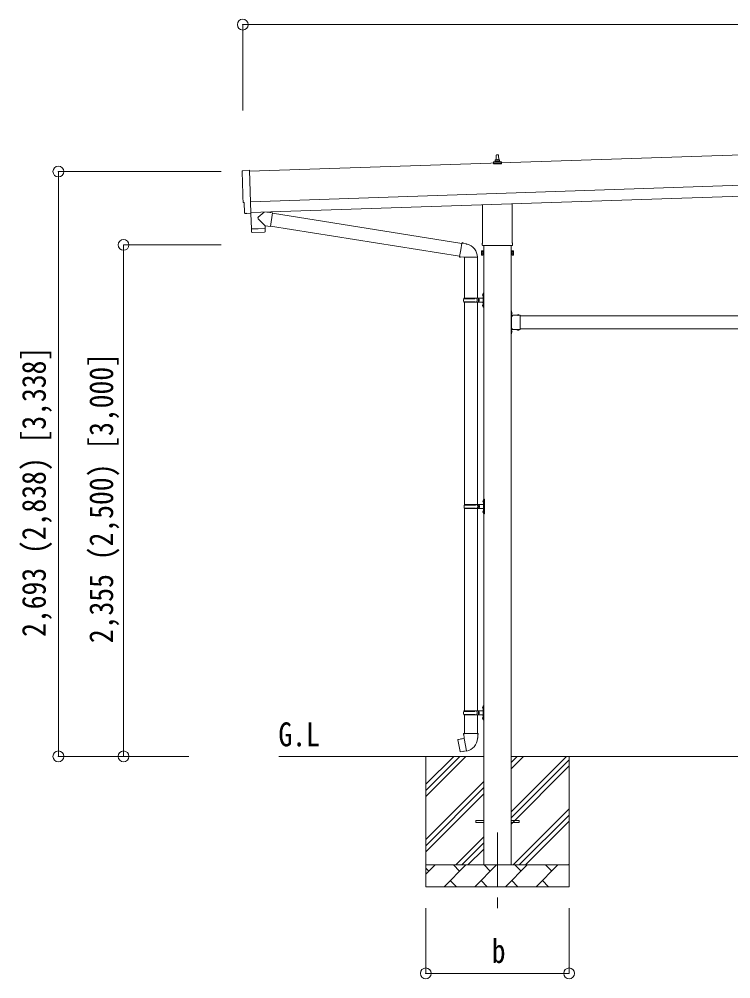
# Model space of a CAD drawing. Units: millimetres at full size, sheet at 1:50; details may follow other scales. Extents: x -14053 to 14053, y -9700 to 9700.
# Drawn here: x 1835 to 5111, y -1152 to 3266 of the extents above; entities that cross this region are included whole.
import ezdxf
from ezdxf.enums import TextEntityAlignment as Align

# ---------------------------------------------------------------- set-up
doc = ezdxf.new("R2010")
doc.units = ezdxf.units.MM
doc.header["$LTSCALE"] = 50
doc.header["$PDMODE"] = 32
doc.header["$PDSIZE"] = 50
doc.linetypes.add('CHAIN1', pattern=[8, 5, -1, 1, -1])
doc.linetypes.add('USER8', pattern=[4, 3, -1])
for name, color, linetype, lineweight in [('0-2_建具', 4, 'Continuous', 9), ('0-3_階段', 7, 'CHAIN1', 9), ('0-4_設備', 7, 'Continuous', 9), ('0-7_ハッチ', 7, 'Continuous', 9), ('0-8_外構', 6, 'Continuous', 9), ('0-9_敷地', 7, 'Continuous', 9)]:
    doc.layers.add(name, color=color, linetype=linetype, lineweight=lineweight)
doc.styles.add('ＭＳ ゴシック', font='')
doc.styles.get('ＭＳ ゴシック').set_extended_font_data('MS Gothic')

msp = doc.modelspace()

# ---------------------------------------------------------------- linework, layer by layer
at = {"layer": '0-2_建具'}
for p, q in [((8278.27, 2745.17), (2895.26, 2565.73)), ((4018.66, 2600.85), (4018.66, 2608.56)), ((4019.04, 2609.35), (4054.77, 2609.35)), ((4019.42, 2609.53), (4026.14, 2611.16)), ((4026.52, 2611.35), (4047.29, 2611.35)), ((4026.91, 2612.13), (4026.91, 2616.35)), ((4027.91, 2616.35), (4045.91, 2616.35)), ((4030.91, 2616.35), (4031.63, 2639.87)), ((4032.63, 2640.85), (4041.18, 2640.85)), ((4042.18, 2639.87), (4042.91, 2616.35)), ((4046.91, 2612.13), (4046.91, 2616.35)), ((4054.39, 2609.53), (4047.67, 2611.16)), ((4055.16, 2600.85), (4055.16, 2608.56)), ((2899.93, 2425.81), (8282.94, 2605.24)), ((4055.16, 2600.85), (4018.66, 2600.85)), ((2901.59, 2375.84), (8284.6, 2555.27)), ((3968.61, 2236.86), (3968.61, 2411.41)), ((4105.21, 2415.96), (4105.21, 2236.86)), ((2882.1, 2371.42), (2875.17, 2371.55)), ((2901.68, 2373.07), (2901.72, 2372.07)), ((3966.91, 2228.09), (3966.91, 2233.59)), ((4104.84, 2224.59), (3968.97, 2224.59)), ((3974.41, 2224.59), (3974.41, -627.91)), ((4099.41, -627.91), (4099.41, 2224.59)), ((4106.91, 2233.59), (4106.91, 2228.09)), ((3962.91, 2198.59), (3963.67, 2199.9)), ((3962.91, 2198.59), (3962.91, 2181.59)), ((3962.91, 2181.59), (3963.67, 2180.27)), ((3969.91, 2194.99), (3963.67, 2194.99)), ((3969.91, 2185.18), (3963.67, 2185.18)), ((3969.91, 2180.27), (3963.67, 2180.27)), ((3972.41, 2180.89), (3969.91, 2180.89)), ((4101.41, 2180.89), (4103.91, 2180.89)), ((4103.91, 2194.99), (4110.15, 2194.99)), ((4103.91, 2185.18), (4110.15, 2185.18)), ((4103.91, 2180.27), (4110.15, 2180.27)), ((4110.91, 2198.59), (4110.15, 2199.9)), ((4110.91, 2181.59), (4110.15, 2180.27)), ((4110.91, 2198.59), (4110.91, 2181.59)), ((4101.41, 1923.09), (4099.41, 1923.09)), ((4099.41, 1923.09), (4099.41, 1903.09)), ((4099.41, 1916.09), (4101.41, 1916.09)), ((4099.41, 1910.09), (4101.41, 1910.09)), ((4101.41, 1923.09), (4101.41, 1903.09)), ((4101.92, 1918.99), (4101.41, 1918.99)), ((4101.41, 1918.99), (4101.41, 1907.19)), ((4141.41, 1903.09), (4101.41, 1903.09)), ((4138.31, 1903.09), (4126.51, 1903.09)), ((4138.31, 1903.59), (4138.31, 1903.09)), ((4141.41, 1903.09), (4141.41, 1837.09)), ((4141.41, 1900.09), (7032.41, 1900.09)), ((4101.41, 1899.09), (4101.41, 1841.09)), ((4099.41, 1837.09), (4099.41, 1817.09)), ((4099.41, 1830.09), (4101.41, 1830.09)), ((4099.41, 1824.09), (4101.41, 1824.09)), ((4101.41, 1817.09), (4099.41, 1817.09)), ((4105.41, 1840.09), (4099.91, 1840.09)), ((4101.41, 1839.09), (4105.41, 1839.09)), ((4101.41, 1837.09), (4101.41, 1817.09)), ((4141.41, 1837.09), (4101.41, 1837.09)), ((4101.92, 1832.99), (4101.41, 1832.99)), ((4101.41, 1832.99), (4101.41, 1821.19)), ((4138.31, 1837.09), (4126.51, 1837.09)), ((4138.31, 1836.58), (4138.31, 1837.09)), ((4141.41, 1840.09), (7032.41, 1840.09)), ((3936.91, -423.41), (3974.41, -423.41)), ((3936.91, -432.41), (3936.91, -423.41)), ((3936.91, -432.41), (3974.41, -432.41)), ((4099.41, -423.41), (4136.91, -423.41)), ((4099.41, -432.41), (4136.91, -432.41)), ((4136.91, -432.41), (4136.91, -423.41))]:
    msp.add_line(p, q, dxfattribs=at)
for points in [[(2863.59, 2568.11), (2895.09, 2570.82), (2901.68, 2373.07)], [(2872.23, 2374.44), (2870.66, 2421.45), (2870.06, 2421.43)], [(2882.83, 2371.72), (2883.47, 2372.37), (2901.72, 2372.07)], [(3969.91, 2180.27), (3969.91, 2199.9), (3963.67, 2199.9)], [(3969.91, 2180.89), (3969.91, 2199.29), (3972.41, 2199.29)], [(4103.91, 2180.89), (4103.91, 2199.29), (4101.41, 2199.29)], [(4103.91, 2180.27), (4103.91, 2199.9), (4110.15, 2199.9)], [(4105.41, 1900.09), (4099.91, 1900.09), (4099.91, 1840.09)], [(4101.92, 1918.99), (4101.92, 1907.19), (4101.41, 1907.19)], [(4101.41, 1899.09), (4105.41, 1899.09), (4105.41, 1901.09), (4101.41, 1901.09)], [(4138.31, 1903.59), (4126.51, 1903.59), (4126.51, 1903.09)], [(4101.41, 1841.09), (4105.41, 1841.09), (4105.41, 1839.09)], [(4101.92, 1832.99), (4101.92, 1821.19), (4101.41, 1821.19)], [(4138.31, 1836.58), (4126.51, 1836.58), (4126.51, 1837.09)]]:
    msp.add_lwpolyline(points, dxfattribs=at)
for points in [[(3972.41, 2179.59), (3972.41, 2200.59), (3974.41, 2200.59), (3974.41, 2179.59)], [(4101.41, 2179.59), (4101.41, 2200.59), (4099.41, 2200.59), (4099.41, 2179.59)]]:
    msp.add_lwpolyline(points, close=True, dxfattribs=at)
at = {"layer": '0-2_建具', "linetype": 'USER8'}
for points in [[(4104.02, 1915.59), (4101.24, 1914.23), (4100.63, 1913.09)], [(4104.02, 1910.59), (4101.24, 1911.94), (4100.63, 1913.09)], [(4129.91, 1905.7), (4131.26, 1902.92), (4132.41, 1902.31)], [(4134.91, 1905.7), (4133.55, 1902.92), (4132.41, 1902.31)], [(4104.02, 1829.59), (4101.24, 1828.23), (4100.63, 1827.09)], [(4104.02, 1824.59), (4101.24, 1825.94), (4100.63, 1827.09)], [(4129.91, 1834.47), (4131.26, 1837.25), (4132.41, 1837.86)], [(4134.91, 1834.47), (4133.55, 1837.25), (4132.41, 1837.86)]]:
    msp.add_lwpolyline(points, dxfattribs=at)
at = {"layer": '0-2_建具'}
for centre, radius, start, end in [((4019.66, 2608.56), 1, 103.62699, 180), ((4025.91, 2612.13), 1, 283.62699, 0), ((4030.99, 2615.71), 4.13, 90, 171.17633), ((4027.91, 2615.35), 1, 90, 180), ((4032.63, 2639.85), 1, 90, 178.60509), ((4040.24, 2616.35), 4.83, 133.60282, 180), ((4033.57, 2616.35), 4.83, 0, 46.39718), ((4041.18, 2639.85), 1, 1.39491, 90), ((4042.82, 2615.71), 4.13, 8.82367, 90), ((4045.91, 2615.35), 1, 0, 90), ((4047.91, 2612.13), 1, 180, 256.37301), ((4054.16, 2608.56), 1, 0, 76.37301), ((3970.91, 2233.59), 4, 125.09963, 180), ((3970.91, 2228.09), 4, 180, 194.47751), ((3970.91, 2228.09), 4, 194.47751, 241.04498), ((4102.91, 2228.09), 4, 298.95502, 345.52249), ((4102.91, 2233.59), 4, 0, 54.90037), ((4102.91, 2228.09), 4, 345.52249, 0), ((3967.25, 2197.45), 4.34, 145.61575, 214.38425), ((3979.15, 2190.09), 16.24, 162.41205, 197.58795), ((3967.25, 2182.72), 4.34, 145.61575, 214.38425), ((4106.56, 2197.45), 4.34, 325.61575, 34.38425), ((4094.67, 2190.09), 16.24, 342.41205, 17.58795), ((4106.56, 2182.72), 4.34, 325.61575, 34.38425), ((4101.41, 1903.09), 2, 180, 270), ((4096.17, 1913.09), 8.23, 314.2189, 45.7811), ((4132.41, 1897.85), 8.23, 44.2189, 135.7811), ((4101.41, 1837.09), 2, 90, 180), ((4096.17, 1827.09), 8.23, 314.2189, 45.7811), ((4132.41, 1842.32), 8.23, 224.2189, 315.7811)]:
    msp.add_arc(centre, radius, start, end, dxfattribs=at)
for centre, major_axis, ratio, start_param, end_param in [((2863.85, 2565.13), (-3, -0.1), 0.99863, 4.7647489, 6.2979817), ((-1897.02, 2335.96), (4760.73, 158.69), 0.99863, 6.2686928, 6.2979817), ((2869.92, 2425.82), (-4.4, -0.15), 0.99863, 6.2686928, 7.8539816), ((2875.23, 2374.55), (-2.11, -2.14), 0.9974, 5.5252311, 7.0411395), ((2882.12, 2372.42), (-0.704, -0.714), 0.9974, 0.7579542, 1.5707963)]:
    msp.add_ellipse(centre, major_axis=major_axis, ratio=ratio, start_param=start_param, end_param=end_param, dxfattribs=at)
at = {"layer": '0-3_階段'}
msp.add_line((4036.91, -477.91), (4036.91, -826.91), dxfattribs=at)
at = {"layer": '0-4_設備'}
for p, q in [((3974.41, -127.91), (3030.25, -127.91)), ((3706.91, -127.91), (3706.91, -727.91)), ((3706.91, -312.97), (3891.96, -127.91)), ((3706.91, -284.68), (3863.67, -127.91)), ((3706.91, -256.4), (3835.39, -127.91)), ((7074.41, -127.91), (4099.41, -127.91)), ((4099.41, -383.01), (4354.51, -127.91)), ((4099.41, -185.02), (4156.52, -127.91)), ((4099.41, -156.74), (4128.23, -127.91)), ((4366.91, -127.91), (4366.91, -727.91)), ((4099.41, -411.3), (4366.91, -143.8)), ((4099.41, -439.58), (4366.91, -172.08)), ((3706.91, -510.96), (3974.41, -243.46)), ((3706.91, -539.24), (3974.41, -271.74)), ((3706.91, -567.52), (3974.41, -300.02)), ((4109.06, -627.91), (4366.91, -370.07)), ((4137.35, -627.91), (4366.91, -398.36)), ((4165.63, -627.91), (4366.91, -426.64)), ((3844.51, -627.91), (3974.41, -498.01)), ((3872.79, -627.91), (3974.41, -526.3)), ((3901.07, -627.91), (3974.41, -554.58)), ((3706.91, -627.91), (4366.91, -627.91)), ((3706.91, -670.81), (3749.8, -627.91)), ((3721.25, -656.47), (3706.91, -642.13)), ((3791.22, -727.91), (3891.22, -627.91)), ((3862.67, -656.47), (3834.11, -627.91)), ((3932.64, -727.91), (4032.64, -627.91)), ((4004.09, -656.47), (3975.54, -627.91)), ((4074.06, -727.91), (4174.06, -627.91)), ((4145.51, -656.47), (4116.96, -627.91)), ((4215.49, -727.91), (4315.49, -627.91)), ((4286.93, -656.47), (4258.38, -627.91)), ((4363.62, -627.91), (4366.91, -624.63)), ((3819.77, -699.36), (3848.33, -727.91)), ((3961.2, -699.36), (3989.75, -727.91)), ((4102.62, -699.36), (4131.17, -727.91)), ((4244.04, -699.36), (4272.59, -727.91)), ((4366.91, -727.91), (3706.91, -727.91))]:
    msp.add_line(p, q, dxfattribs=at)
at = {"layer": '0-8_外構'}
for p, q in [((2864.26, 3241.06), (2864.26, 2845.2)), ((2864.26, 3241.06), (8313.93, 3241.06)), ((2015.26, 2564.7), (2765.26, 2564.7)), ((2015.26, 2564.7), (2015.26, -127.91)), ((2315.26, 2227.09), (2765.26, 2227.09)), ((2315.26, 2227.09), (2315.26, -127.91)), ((2015.26, -127.91), (2615.26, -127.91)), ((2315.26, -127.91), (2615.26, -127.91)), ((3706.91, -1126.91), (3706.91, -826.91)), ((4366.91, -1126.91), (4366.91, -826.91)), ((3706.91, -1126.91), (4366.91, -1126.91))]:
    msp.add_line(p, q, dxfattribs=at)
for p in [(2864.26, 3241.06), (2015.26, 2564.7), (2315.26, 2227.09), (2015.26, -127.91), (2315.26, -127.91), (3706.91, -1126.91), (4366.91, -1126.91)]:
    msp.add_point(p, dxfattribs=at)
at = {"layer": '0-9_敷地'}
for p, q in [((2967.25, 2315.01), (2935.76, 2347.52)), ((2963.01, 2377.89), (2935.79, 2354.85)), ((3000.7, 2374.59), (2974.79, 2378.28)), ((3000.7, 2374.59), (2991.74, 2311.53)), ((3000.93, 2372.69), (3873.04, 2233.84)), ((2903.72, 2299.87), (2904.39, 2286.83)), ((2908.19, 2301.02), (2908.24, 2300.02)), ((2963.16, 2302.85), (2963.17, 2301.85)), ((2967.25, 2315.01), (2991.74, 2311.53)), ((2967.25, 2315.01), (2967.65, 2303)), ((2991.5, 2313.43), (3862.62, 2174.74)), ((2965, 2285.9), (2907.48, 2283.98)), ((3873.36, 2235.65), (3867.83, 2204.29)), ((3873.36, 2235.65), (3874.5, 2237.64)), ((3874.5, 2237.64), (3878.06, 2237.01)), ((3878.06, 2237.01), (3878.48, 2234.66)), ((3892.99, 2231.84), (3894.68, 2230.21)), ((3894.68, 2230.21), (3896.79, 2229.76)), ((3862.3, 2172.92), (3867.83, 2204.29)), ((3862.3, 2172.92), (3862.69, 2170.67)), ((3862.3, 2172.92), (3867.45, 2172.11)), ((3862.69, 2170.67), (3866.26, 2170.04)), ((3866.26, 2170.04), (3867.45, 2172.11)), ((3867.45, 2172.11), (3882.05, 2169.79)), ((3882.05, 2169.79), (3884.26, 2170.78)), ((3944.56, 2170.38), (3883.37, 2170.38)), ((3884.41, 2170.38), (3884.41, 1981.09)), ((3944.41, 2170.38), (3944.41, 1981.09)), ((3968.1, 1998.23), (3970.15, 1997.24)), ((3969.37, 2000.24), (3970.01, 2000.24)), ((3969.37, 2000.24), (3969.37, 1991.94)), ((3969.37, 1991.94), (3970.01, 1991.94)), ((3970.01, 2000.24), (3970.01, 1991.94)), ((3970.01, 2000.24), (3970.41, 1999.84)), ((3970.01, 1991.94), (3970.41, 1992.34)), ((3970.15, 1997.24), (3970.76, 1996.09)), ((3970.41, 2004.09), (3973.41, 2005.59)), ((3970.41, 2004.09), (3970.41, 1972.09)), ((3970.41, 1999.84), (3970.41, 1992.34)), ((3973.41, 2005.59), (3973.41, 1972.09)), ((3973.41, 2005.59), (3974.41, 2005.59)), ((3974.41, 2005.59), (3974.41, 1972.09)), ((3881.41, 1979.09), (3931.74, 1979.09)), ((3881.41, 1965.09), (3931.74, 1965.09)), ((3882.41, 1981.09), (3968.41, 1981.09)), ((3882.41, 1981.09), (3882.41, 1979.09)), ((3882.41, 1963.09), (3882.41, 1965.09)), ((3882.41, 1963.09), (3968.41, 1963.09)), ((3884.41, 1963.09), (3884.41, 1031.09)), ((3941.41, 1981.09), (3941.41, 1976.59)), ((3941.41, 1976.59), (3943.41, 1976.59)), ((3941.41, 1963.09), (3941.41, 1967.59)), ((3941.41, 1967.59), (3943.41, 1967.59)), ((3943.41, 1976.59), (3943.41, 1972.09)), ((3943.41, 1967.59), (3943.41, 1972.09)), ((3944.41, 1963.09), (3944.41, 1031.09)), ((3949.41, 1981.09), (3949.41, 1972.09)), ((3949.41, 1976.59), (3952.41, 1976.59)), ((3949.41, 1963.09), (3949.41, 1972.09)), ((3949.41, 1967.59), (3952.41, 1967.59)), ((3952.41, 1976.59), (3952.41, 1972.09)), ((3952.41, 1967.59), (3952.41, 1972.09)), ((3968.1, 1950.23), (3970.15, 1949.24)), ((3969.37, 1952.24), (3970.01, 1952.24)), ((3969.37, 1952.24), (3969.37, 1943.94)), ((3969.37, 1943.94), (3970.01, 1943.94)), ((3970.01, 1952.24), (3970.01, 1943.94)), ((3970.01, 1952.24), (3970.41, 1951.84)), ((3970.01, 1943.94), (3970.41, 1944.34)), ((3970.15, 1949.24), (3970.76, 1948.09)), ((3970.41, 1940.09), (3970.41, 1972.09)), ((3970.41, 1951.84), (3970.41, 1944.34)), ((3973.41, 1938.59), (3973.41, 1972.09)), ((3974.41, 1938.59), (3974.41, 1972.09)), ((3970.41, 1940.09), (3973.41, 1938.59)), ((3973.41, 1938.59), (3974.41, 1938.59)), ((3883.91, 1029.09), (3934.24, 1029.09)), ((3884.91, 1031.09), (3970.91, 1031.09)), ((3884.91, 1031.09), (3884.91, 1029.09)), ((3943.91, 1031.09), (3943.91, 1026.59)), ((3943.91, 1026.59), (3945.91, 1026.59)), ((3943.91, 1013.09), (3943.91, 1017.59)), ((3943.91, 1017.59), (3945.91, 1017.59)), ((3945.91, 1026.59), (3945.91, 1022.09)), ((3945.91, 1017.59), (3945.91, 1022.09)), ((3951.91, 1031.09), (3951.91, 1022.09)), ((3951.91, 1026.59), (3954.91, 1026.59)), ((3951.91, 1013.09), (3951.91, 1022.09)), ((3951.91, 1017.59), (3954.91, 1017.59)), ((3954.91, 1026.59), (3954.91, 1022.09)), ((3954.91, 1017.59), (3954.91, 1022.09)), ((3970.6, 1048.23), (3972.65, 1047.24)), ((3971.87, 1050.24), (3972.51, 1050.24)), ((3971.87, 1050.24), (3971.87, 1041.94)), ((3971.87, 1041.94), (3972.51, 1041.94)), ((3972.51, 1050.24), (3972.51, 1041.94)), ((3972.51, 1050.24), (3972.91, 1049.84)), ((3972.51, 1041.94), (3972.91, 1042.34)), ((3972.65, 1047.24), (3973.26, 1046.09)), ((3972.91, 1054.09), (3975.91, 1055.59)), ((3972.91, 1054.09), (3972.91, 1022.09)), ((3972.91, 1049.84), (3972.91, 1042.34)), ((3972.91, 990.09), (3972.91, 1022.09)), ((3975.91, 1055.59), (3975.91, 1022.09)), ((3975.91, 1055.59), (3976.91, 1055.59)), ((3975.91, 988.59), (3975.91, 1022.09)), ((3976.91, 1055.59), (3976.91, 1022.09)), ((3976.91, 988.59), (3976.91, 1022.09)), ((3883.91, 1015.09), (3934.24, 1015.09)), ((3884.41, 1013.09), (3884.41, 81.09)), ((3884.91, 1013.09), (3884.91, 1015.09)), ((3884.91, 1013.09), (3970.91, 1013.09)), ((3944.41, 1013.09), (3944.41, 81.09)), ((3970.6, 1000.23), (3972.65, 999.24)), ((3971.87, 1002.24), (3972.51, 1002.24)), ((3971.87, 1002.24), (3971.87, 993.94)), ((3971.87, 993.94), (3972.51, 993.94)), ((3972.51, 1002.24), (3972.51, 993.94)), ((3972.51, 1002.24), (3972.91, 1001.84)), ((3972.51, 993.94), (3972.91, 994.34)), ((3972.65, 999.24), (3973.26, 998.09)), ((3972.91, 1001.84), (3972.91, 994.34)), ((3972.91, 990.09), (3975.91, 988.59)), ((3975.91, 988.59), (3976.91, 988.59)), ((3968.1, 98.23), (3970.15, 97.24)), ((3969.37, 100.24), (3970.01, 100.24)), ((3969.37, 100.24), (3969.37, 91.94)), ((3969.37, 91.94), (3970.01, 91.94)), ((3970.01, 100.24), (3970.01, 91.94)), ((3970.01, 100.24), (3970.41, 99.84)), ((3970.01, 91.94), (3970.41, 92.34)), ((3970.15, 97.24), (3970.76, 96.09)), ((3970.41, 104.09), (3973.41, 105.59)), ((3970.41, 104.09), (3970.41, 72.09)), ((3970.41, 99.84), (3970.41, 92.34)), ((3973.41, 105.59), (3973.41, 72.09)), ((3973.41, 105.59), (3974.41, 105.59)), ((3974.41, 105.59), (3974.41, 72.09)), ((3881.41, 79.09), (3931.74, 79.09)), ((3881.41, 65.09), (3931.74, 65.09)), ((3882.41, 81.09), (3968.41, 81.09)), ((3882.41, 81.09), (3882.41, 79.09)), ((3882.41, 63.09), (3882.41, 65.09)), ((3882.41, 63.09), (3968.41, 63.09)), ((3884.41, 63.09), (3884.41, -21.84)), ((3941.41, 81.09), (3941.41, 76.59)), ((3941.41, 76.59), (3943.41, 76.59)), ((3941.41, 63.09), (3941.41, 67.59)), ((3941.41, 67.59), (3943.41, 67.59)), ((3943.41, 76.59), (3943.41, 72.09)), ((3943.41, 67.59), (3943.41, 72.09)), ((3944.41, 63.09), (3944.41, -21.84)), ((3949.41, 81.09), (3949.41, 72.09)), ((3949.41, 76.59), (3952.41, 76.59)), ((3949.41, 63.09), (3949.41, 72.09)), ((3949.41, 67.59), (3952.41, 67.59)), ((3952.41, 76.59), (3952.41, 72.09)), ((3952.41, 67.59), (3952.41, 72.09)), ((3968.1, 50.23), (3970.15, 49.24)), ((3969.37, 52.24), (3970.01, 52.24)), ((3969.37, 52.24), (3969.37, 43.94)), ((3970.01, 52.24), (3970.01, 43.94)), ((3970.01, 52.24), (3970.41, 51.84)), ((3970.01, 43.94), (3970.41, 44.34)), ((3970.15, 49.24), (3970.76, 48.09)), ((3970.41, 40.09), (3970.41, 72.09)), ((3970.41, 51.84), (3970.41, 44.34)), ((3973.41, 38.59), (3973.41, 72.09)), ((3974.41, 38.59), (3974.41, 72.09)), ((3969.37, 43.94), (3970.01, 43.94)), ((3970.41, 40.09), (3973.41, 38.59)), ((3973.41, 38.59), (3974.41, 38.59)), ((3882.56, -21.84), (3880.41, -22.62)), ((3880.41, -22.62), (3880.41, -26.24)), ((3880.41, -26.24), (3882.65, -27.06)), ((3882.56, -21.84), (3914.41, -21.84)), ((3882.56, -21.84), (3882.65, -27.06)), ((3882.65, -27.06), (3882.91, -41.84)), ((3882.91, -41.84), (3884.26, -43.84)), ((3884.06, -44.04), (3884.06, -44.75)), ((3884.26, -43.84), (3884.23, -43.85)), ((3946.26, -21.84), (3914.41, -21.84)), ((3944.6, -43.78), (3944.52, -45.95)), ((3945.91, -41.84), (3944.6, -43.78)), ((3948.41, -26.24), (3946.17, -27.06)), ((3946.26, -21.84), (3948.41, -22.62)), ((3948.41, -22.62), (3948.41, -26.24)), ((3855.95, -50.29), (3855.14, -51.46)), ((3855.14, -51.46), (3864.76, -106.02)), ((3883.82, -45.04), (3855.95, -50.29)), ((3868.69, -47.69), (3868.48, -47.93)), ((3894.17, -102.34), (3884.04, -44.87)), ((3878.78, -104.93), (3878.5, -104.78)), ((3894.47, -103.1), (3894.23, -102.44))]:
    msp.add_line(p, q, dxfattribs=at)
for points in [[(2901.32, 2372.08), (2903.69, 2300.87), (2967.65, 2303)], [(2967.9, 2288.95), (2967.69, 2302), (2903.72, 2299.87)], [(3873.36, 2235.65), (3878.48, 2234.66), (3892.99, 2231.84)], [(3968.1, 1993.94), (3970.15, 1994.94), (3970.76, 1996.09)], [(3968.1, 1945.94), (3970.15, 1946.94), (3970.76, 1948.09)], [(3970.6, 1043.94), (3972.65, 1044.94), (3973.26, 1046.09)], [(3970.6, 995.94), (3972.65, 996.94), (3973.26, 998.09)], [(3968.1, 93.94), (3970.15, 94.94), (3970.76, 96.09)], [(3968.1, 45.94), (3970.15, 46.94), (3970.76, 48.09)], [(3946.26, -21.84), (3946.17, -27.06), (3945.91, -41.84)], [(3870.93, -47.47), (3870.65, -47.32), (3868.69, -47.69)], [(3893.9, -102.25), (3865.92, -106.84), (3864.76, -106.02)], [(3880.97, -104.37), (3880.76, -104.61), (3878.78, -104.93)]]:
    msp.add_lwpolyline(points, dxfattribs=at)
for centre, radius, start, end in [((2939.18, 2351.17), 5, 132.56466, 226.88314), ((2907.38, 2286.98), 3, 182.90915, 271.95747), ((2964.9, 2288.9), 3, 271.90915, 0.90915), ((3884.26, 2170.78), 60.3, 359.62495, 78), ((3973.7, 1996.09), 6, 136.21765, 223.78235), ((3930.16, 1972.09), 49.25, 171.82876, 180.00002), ((3930.16, 1972.09), 49.25, 180.00002, 188.17127), ((3931.74, 1981.09), 2, 270, 359.99998), ((3931.74, 1963.09), 2, 0.00005, 90.00004), ((3973.7, 1948.09), 6, 136.21765, 223.78235), ((3968.41, 1983.09), 2, 270, 359.99998), ((3968.41, 1961.09), 2, 0.00005, 90.00004), ((3932.66, 1022.09), 49.25, 171.82876, 180.00002), ((3932.66, 1022.09), 49.25, 180.00002, 188.17127), ((3934.24, 1031.09), 2, 270, 359.99998), ((3976.2, 1046.09), 6, 136.21765, 223.78235), ((3970.91, 1033.09), 2, 270, 359.99998), ((3934.24, 1013.09), 2, 0.00005, 90.00004), ((3976.2, 998.09), 6, 136.21765, 223.78235), ((3970.91, 1011.09), 2, 0.00005, 90.00004), ((3973.7, 96.09), 6, 136.21765, 223.78235), ((3930.16, 72.09), 49.25, 171.82876, 180.00002), ((3930.16, 72.09), 49.25, 180.00002, 188.17127), ((3931.74, 81.09), 2, 270, 359.99998), ((3931.74, 63.09), 2, 0.00005, 90.00004), ((3973.7, 48.09), 6, 136.21765, 223.78235), ((3968.41, 83.09), 2, 270, 359.99998), ((3968.41, 61.09), 2, 0.00005, 90.00004), ((3884.26, -44.04), 0.2, 100, 180), ((3883.76, -44.75), 0.3, 280.66842, 0), ((3884.26, -43.84), 60.3, 279.96938, 358), ((3893.95, -102.54), 0.3, 20, 99.33158), ((3894.66, -103.03), 0.2, 200, 279.96938)]:
    msp.add_arc(centre, radius, start, end, dxfattribs=at)

# ---------------------------------------------------------------- texts
at = {"layer": '0-7_ハッチ', "style": 'ＭＳ ゴシック', "width": 0.85}
msp.add_text('G.L', height=110, dxfattribs=at).set_placement((3028.25, -114.46), align=Align.BOTTOM_LEFT)
at = {"layer": '0-8_外構', "color": 7, "style": 'ＭＳ ゴシック', "width": 0.85}
for s, p in [('2,693 (2,838) [3,338]', (1990.26, 422.14)), ('2,355 (2,500) [3,000]', (2300.26, 393.34))]:
    msp.add_text(s, height=110, rotation=90, dxfattribs=at).set_placement(p, align=Align.BOTTOM_LEFT)
msp.add_text('b', height=110, dxfattribs=at).set_placement((4010.66, -1111.91), align=Align.BOTTOM_LEFT)

doc.saveas('drawing.dxf')
